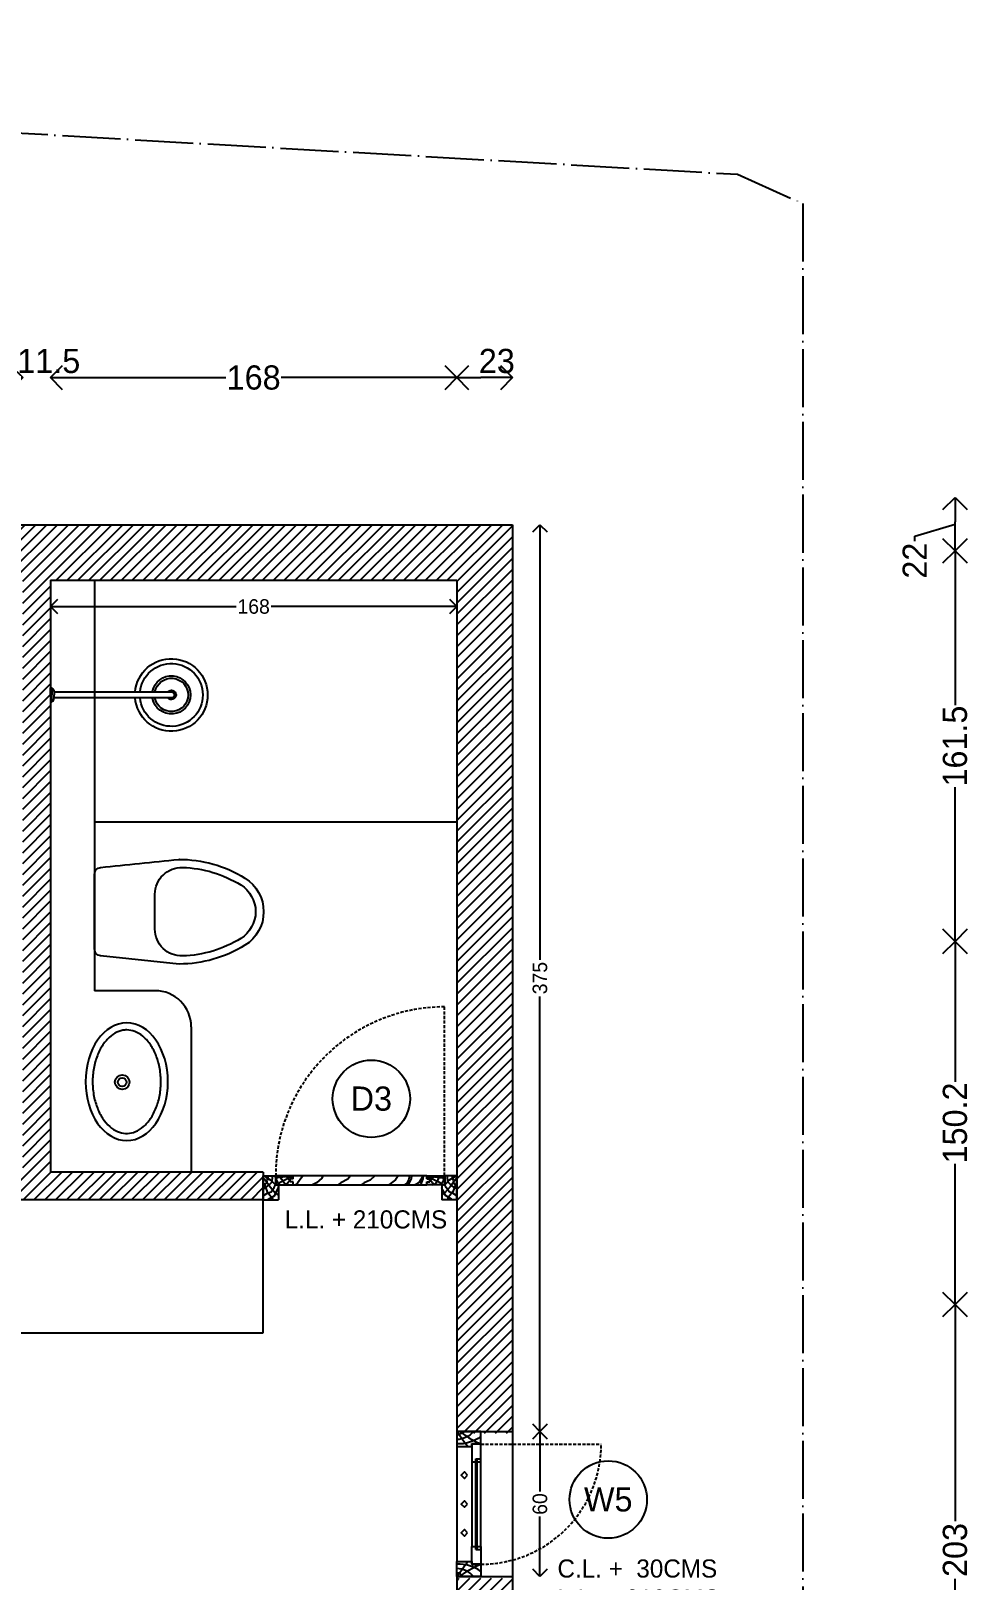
# Model space of a CAD drawing. Header units: metres. Extents: x -16 to 65907, y -5261 to 15511.
# Drawn here: x 20245 to 20635, y -2227 to -1586 of the extents above; entities that cross this region are included whole.
import ezdxf

# ---------------------------------------------------------------- set-up
doc = ezdxf.new("R2010")
doc.units = ezdxf.units.M
doc.header["$PDMODE"] = 67
doc.header["$PDSIZE"] = -5
doc.linetypes.add('ACAD_ISO04W100', pattern=[30, 24, -3, 0, -3])
doc.linetypes.add('DASHED', pattern=[19.05, 12.7, -6.35])
doc.layers.get('0').update_dxf_attribs({"color": 6})
for name, color, linetype in [('BC-BOUNDARY', 3, 'ACAD_ISO04W100'), ('BC-CILL', 23, 'Continuous'), ('BC-DIMENSION', 8, 'Continuous'), ('BC-FURNITURE', 5, 'Continuous'), ('BC-GREYCOLOR', 8, 'Continuous'), ('BC-HATCH', 8, 'Continuous'), ('BC-JOINERY', 93, 'Continuous'), ('BC-PLUMB-FIXTURE', 118, 'Continuous'), ('BC-TEXT', 7, 'Continuous'), ('BC-WALLS', 1, 'Continuous'), ('BC-WHITECOLOR', 7, 'Continuous')]:
    doc.layers.add(name, color=color, linetype=linetype)
doc.styles.add('BC-1IN10-3', font='FreeSans.ttf', dxfattribs={"height": 6})
doc.styles.add('BC-1IN50-1', font='FreeSans.ttf', dxfattribs={"height": 10})
doc.dimstyles.new('BC-1IN10-3', dxfattribs={"dimtxt": 6, "dimasz": 6, "dimexe": 0.18, "dimexo": 0.0625, "dimgap": 1, "dimtad": 0, "dimtoh": 1, "dimzin": 12, "dimdsep": 46, "dimtxsty": 'BC-1IN10-3', "dimblk": 'OPEN90', "dimcen": 0.09, "dimse1": 1, "dimse2": 1, "dimclrd": 256, "dimclre": 256, "dimclrt": 7, "dimadec": 0, "dimazin": 0, "dimtfac": 1, "dimtdec": 1, "dimtofl": 0, "dimtmove": 1, "dimatfit": 3, "dimldrblk": 'OPEN90', "dimfxl": 1, "dimtolj": 1, "dimtzin": 0, "dimlwd": -3, "dimarcsym": 0})
doc.dimstyles.new('BC-1IN50-1', dxfattribs={"dimtxt": 10, "dimasz": 10, "dimexe": 0.18, "dimexo": 0.0625, "dimgap": 1, "dimtad": 0, "dimdec": 1, "dimzin": 12, "dimdsep": 46, "dimtxsty": 'BC-1IN50-1', "dimblk": 'OPEN90', "dimcen": 0.09, "dimse1": 1, "dimse2": 1, "dimclrd": 8, "dimclre": 256, "dimclrt": 7, "dimadec": 0, "dimazin": 0, "dimtfac": 1, "dimtdec": 0, "dimtofl": 0, "dimtmove": 1, "dimatfit": 3, "dimfxl": 1, "dimtolj": 1, "dimtzin": 0, "dimlwd": -3, "dimarcsym": 0})

# ---------------------------------------------------------------- blocks, each defined once
blk = doc.blocks.new('BC-SHOWER')
for p in [(-12.3, -15.1), (12.3, -15.1)]:
    blk.add_line(p, (0, -15.1))
for points in [[(0, 0), (-29.6, 0)], [(0, 0), (29.6, 0)], [(-29.6, -4.1), (0, -4.1)], [(-28.3, -5.1), (0, -5.1)], [(29.6, -4.1), (0, -4.1)], [(28.3, -5.1), (0, -5.1)]]:
    blk.add_lwpolyline(points)
for points in [[(-29.6, 0), (-29.6, -4.1, 0.347987), (-28.6, -5.1), (-28.3, -5.1, 0.2725), (-12.3, -15.1, 6.671192)], [(29.6, 0), (29.6, -4.1, -0.347987), (28.6, -5.1), (28.3, -5.1, -0.2725), (12.3, -15.1, -6.671192)], [(-12.3, -15.1), (-12.3, -500, 1), (12.3, -500), (12.3, -15.1)]]:
    blk.add_lwpolyline(points, format="xyb")
for centre, radius, start, end in [((0, -499.7), 150, 94.70296, 85.29704), ((0, -499.7), 130, 95.42894, 84.57108), ((0, -500), 79.1, 100.18967, 79.8103), ((0, -500), 69.1, 100.18967, 79.8103), ((0, -500), 19.1, 130.08702, 49.91283)]:
    blk.add_arc(centre, radius, start, end)
blk = doc.blocks.new('BC-WC')
at = {"linetype": 'ByBlock'}
for points in [[(193.3, 400), (461.7, 520.1, -0.384412), (493.6, 509.8), (633.6, 267.3, -0.383904), (626.6, 234.6, -0.001434), (389.3, 62.9, -0.140641), (141, 0, -0.259738), (18, 73.6, -0.259738), (15.8, 216.9, -0.139471)], [(336.3, 332.2), (401.2, 219.9, -0.422961), (362, 81.9, -0.13189), (141.9, 30, -0.259738), (44, 88.6, -0.259738), (42.2, 202.7, -0.13189), (197.1, 367.3, -0.422961)]]:
    blk.add_lwpolyline(points, format="xyb", close=True, dxfattribs=at)
blk.add_arc((374.7, 83.2), 25, 299.83999, 305.7189, dxfattribs=at)
blk = doc.blocks.new('BC-WASH-COUNTER')
for radius in [2.5, 1.47]:
    blk.add_circle((20.09, 15.74), radius)
at = {"extrusion": (0, 0, -1)}
blk.add_ellipse((20.23, 14.18), major_axis=(-20.28, 0), ratio=0.7, start_param=3.141593, end_param=9.424778, dxfattribs=at)
blk.add_open_spline([(38.07, 14.18), (38.07, 13.26), (37.9, 12.33), (37.2, 10.48), (36.67, 9.56), (35.23, 7.8), (34.32, 6.96), (32.19, 5.44), (30.95, 4.77), (28.25, 3.65), (26.77, 3.21), (23.7, 2.6), (22.09, 2.44), (18.88, 2.41), (17.27, 2.54), (14.17, 3.08), (12.68, 3.5), (9.92, 4.56), (8.66, 5.22), (6.45, 6.7), (5.5, 7.53), (3.99, 9.27), (3.41, 10.18), (2.64, 12.03), (2.43, 12.95), (2.35, 14.81), (2.49, 15.74), (3.11, 17.58), (3.6, 18.51), (4.95, 20.28), (5.82, 21.14), (7.89, 22.69), (9.09, 23.39), (11.74, 24.56), (13.19, 25.03), (16.24, 25.69), (17.83, 25.88), (21.04, 25.98), (22.66, 25.88), (25.78, 25.4), (27.29, 25.01), (30.1, 24), (31.39, 23.37), (33.67, 21.93), (34.65, 21.12), (36.25, 19.39), (36.86, 18.48), (37.72, 16.65), (37.97, 15.72), (38.06, 14.59), (38.07, 14.39), (38.07, 14.18)], degree=3, knots=[0, 0, 0, 0, 0.25944, 0.25944, 0.518879, 0.518879, 0.778319, 0.778319, 1.037759, 1.037759, 1.297198, 1.297198, 1.556638, 1.556638, 1.816078, 1.816078, 2.075517, 2.075517, 2.334957, 2.334957, 2.594397, 2.594397, 2.853836, 2.853836, 3.113276, 3.113276, 3.372716, 3.372716, 3.632155, 3.632155, 3.891595, 3.891595, 4.151035, 4.151035, 4.410474, 4.410474, 4.669914, 4.669914, 4.929354, 4.929354, 5.188793, 5.188793, 5.448233, 5.448233, 5.707673, 5.707673, 5.967112, 5.967112, 6.226552, 6.226552, 6.283185, 6.283185, 6.283185, 6.283185])
blk = doc.blocks.new('BC-JN-FRAME-SIDE')
at = {"layer": 'BC-HATCH'}
for points in [[(0, -3.87), (-1.06, -2.29), (-2.66, -0.06), (-4.24, 2.97), (-5, 4.54)], [(-0.01, -5), (-1.62, -3.74), (-4.39, -1.84), (-5.78, -0.75), (-6.25, -0.66)]]:
    blk.add_lwpolyline(points, dxfattribs=at)
for centre, radius, start, end in [((10.75, -4.4), 15.93, 143.84471, 182.16368), ((5.98, -5.2), 9.31, 129.91119, 178.74686), ((2.65, -5.73), 4.3, 128.02701, 170.18517)]:
    blk.add_arc(centre, radius, start, end, dxfattribs=at)
at = {"layer": 'BC-JOINERY'}
for p, q in [((-6.25, -5), (-6.25, 1.25)), ((-6.25, 1.25), (-5, 1.25)), ((-5, 1.25), (-5, 5)), ((-5, 5), (0, 5)), ((0, 5), (0, -5)), ((0, -5), (-6.25, -5))]:
    blk.add_line(p, q, dxfattribs=at)
blk = doc.blocks.new('_OPEN90')
at = {"color": 0, "linetype": 'ByBlock'}
for p, q in [((0, 0), (-1, 0)), ((-0.5, 0.5), (0, 0)), ((0, 0), (-0.5, -0.5))]:
    blk.add_line(p, q, dxfattribs=at)
blk = doc.blocks.new('*D1284')
at = {"layer": 'BC-DIMENSION', "color": 8, "linetype": 'Continuous', "lineweight": -3}
for p, q in [((20627.4, -2122.73), (20627.4, -2202.36)), ((20627.4, -2305.73), (20627.4, -2226.09))]:
    blk.add_line(p, q, dxfattribs=at)
at = {"layer": 'Defpoints', "color": 0}
for p in [(20627.4, -2112.73), (20634.82, -2112.73), (20634.82, -2315.73)]:
    blk.add_point(p, dxfattribs=at)
at = {"layer": 'BC-DIMENSION', "color": 8, "lineweight": -3, "xscale": 10, "yscale": 10, "zscale": 10}
for p, rotation in [((20627.4, -2112.73), 90), ((20627.4, -2315.73), 270)]:
    blk.add_blockref('_OPEN90', p, dxfattribs=dict(at, rotation=rotation))
at = {"layer": 'BC-DIMENSION', "color": 7, "insert": (20627.4, -2214.23), "char_height": 10, "attachment_point": 5, "rotation": 90, "style": 'BC-1IN50-1'}
blk.add_mtext('\\A1;203', dxfattribs=at)
blk = doc.blocks.new('*D1285')
at = {"layer": 'BC-DIMENSION', "color": 8, "linetype": 'Continuous', "lineweight": -3}
for p, q in [((20627.4, -1972.53), (20627.4, -2020.67)), ((20627.4, -2102.73), (20627.4, -2054.59))]:
    blk.add_line(p, q, dxfattribs=at)
at = {"layer": 'Defpoints', "color": 0}
for p in [(20627.4, -1962.53), (20634.82, -1962.53), (20634.82, -2112.73)]:
    blk.add_point(p, dxfattribs=at)
at = {"layer": 'BC-DIMENSION', "color": 8, "lineweight": -3, "xscale": 10, "yscale": 10, "zscale": 10}
for p, rotation in [((20627.4, -1962.53), 90), ((20627.4, -2112.73), 270)]:
    blk.add_blockref('_OPEN90', p, dxfattribs=dict(at, rotation=rotation))
at = {"layer": 'BC-DIMENSION', "color": 7, "insert": (20627.4, -2037.63), "char_height": 10, "attachment_point": 5, "rotation": 90, "style": 'BC-1IN50-1'}
blk.add_mtext('\\A1;150.2', dxfattribs=at)
blk = doc.blocks.new('*D1286')
at = {"layer": 'BC-DIMENSION', "color": 8, "linetype": 'Continuous', "lineweight": -3}
for p, q in [((20627.4, -1811.02), (20627.4, -1864.8)), ((20627.4, -1952.53), (20627.4, -1898.75))]:
    blk.add_line(p, q, dxfattribs=at)
at = {"layer": 'Defpoints', "color": 0}
for p in [(20627.4, -1801.02), (20634.82, -1801.02), (20634.82, -1962.53)]:
    blk.add_point(p, dxfattribs=at)
at = {"layer": 'BC-DIMENSION', "color": 8, "lineweight": -3, "xscale": 10, "yscale": 10, "zscale": 10}
for p, rotation in [((20627.4, -1801.02), 90), ((20627.4, -1962.53), 270)]:
    blk.add_blockref('_OPEN90', p, dxfattribs=dict(at, rotation=rotation))
at = {"layer": 'BC-DIMENSION', "color": 7, "insert": (20627.4, -1881.77), "char_height": 10, "attachment_point": 5, "rotation": 90, "style": 'BC-1IN50-1'}
blk.add_mtext('\\A1;161.5', dxfattribs=at)
blk = doc.blocks.new('*D1287')
at = {"layer": 'BC-DIMENSION', "color": 8, "linetype": 'Continuous', "lineweight": -3}
for p, q in [((20610.72, -1795.01), (20627.4, -1790.01)), ((20627.4, -1791.02), (20627.4, -1789)), ((20610.72, -1797.01), (20610.72, -1795.01))]:
    blk.add_line(p, q, dxfattribs=at)
at = {"layer": 'Defpoints', "color": 0}
for p in [(20627.4, -1779), (20634.82, -1779), (20634.82, -1801.02)]:
    blk.add_point(p, dxfattribs=at)
at = {"layer": 'BC-DIMENSION', "color": 8, "lineweight": -3, "xscale": 10, "yscale": 10, "zscale": 10}
for p, rotation in [((20627.4, -1779), 90), ((20627.4, -1801.02), 270)]:
    blk.add_blockref('_OPEN90', p, dxfattribs=dict(at, rotation=rotation))
at = {"layer": 'BC-DIMENSION', "color": 7, "insert": (20610.72, -1805.1), "char_height": 10, "attachment_point": 5, "rotation": 90, "style": 'BC-1IN50-1'}
blk.add_mtext('\\A1;22', dxfattribs=at)
blk = doc.blocks.new('*D1288')
at = {"layer": 'BC-TEXT', "color": 8, "linetype": 'Continuous', "lineweight": -3}
blk.add_line((20434.38, -1729.41), (20431.38, -1729.41), dxfattribs=at)
at = {"layer": 'Defpoints', "color": 0}
for p in [(20421.38, -1729.41), (20444.38, -1789.52), (20421.38, -1812.52)]:
    blk.add_point(p, dxfattribs=at)
at = {"layer": 'BC-TEXT', "color": 8, "lineweight": -3, "xscale": 10, "yscale": 10, "zscale": 10, "rotation": 180}
blk.add_blockref('_OPEN90', (20421.38, -1729.41), dxfattribs=at)
at = {"layer": 'BC-TEXT', "color": 8, "lineweight": -3, "xscale": 10, "yscale": 10, "zscale": 10}
blk.add_blockref('_OPEN90', (20444.38, -1729.41), dxfattribs=at)
at = {"layer": 'BC-TEXT', "color": 7, "insert": (20437.93, -1722.57), "char_height": 10, "attachment_point": 5, "style": 'BC-1IN50-1'}
blk.add_mtext('\\A1;23', dxfattribs=at)
blk = doc.blocks.new('*D1291')
at = {"layer": 'BC-TEXT', "color": 8, "linetype": 'Continuous', "lineweight": -3}
for p, q in [((20263.38, -1729.41), (20325.93, -1729.41)), ((20411.38, -1729.41), (20348.82, -1729.41))]:
    blk.add_line(p, q, dxfattribs=at)
at = {"layer": 'Defpoints', "color": 0}
for p in [(20253.38, -1729.41), (20253.38, -1813.22), (20421.38, -1813.22)]:
    blk.add_point(p, dxfattribs=at)
at = {"layer": 'BC-TEXT', "color": 8, "lineweight": -3, "xscale": 10, "yscale": 10, "zscale": 10, "rotation": 180}
blk.add_blockref('_OPEN90', (20253.38, -1729.41), dxfattribs=at)
at = {"layer": 'BC-TEXT', "color": 8, "lineweight": -3, "xscale": 10, "yscale": 10, "zscale": 10}
blk.add_blockref('_OPEN90', (20421.38, -1729.41), dxfattribs=at)
at = {"layer": 'BC-TEXT', "color": 7, "insert": (20337.38, -1729.41), "char_height": 10, "attachment_point": 5, "style": 'BC-1IN50-1'}
blk.add_mtext('\\A1;168', dxfattribs=at)
blk = doc.blocks.new('*D1292')
at = {"layer": 'BC-TEXT', "color": 8, "linetype": 'Continuous', "lineweight": -3}
for p, q in [((20231.88, -1729.41), (20221.88, -1729.41)), ((20263.38, -1729.41), (20273.38, -1729.41))]:
    blk.add_line(p, q, dxfattribs=at)
at = {"layer": 'Defpoints', "color": 0}
for p in [(20241.88, -1729.41), (20241.88, -1813.22), (20253.38, -1813.22)]:
    blk.add_point(p, dxfattribs=at)
at = {"layer": 'BC-TEXT', "color": 8, "lineweight": -3, "xscale": 10, "yscale": 10, "zscale": 10}
blk.add_blockref('_OPEN90', (20241.88, -1729.41), dxfattribs=at)
at = {"layer": 'BC-TEXT', "color": 8, "lineweight": -3, "xscale": 10, "yscale": 10, "zscale": 10, "rotation": 180}
blk.add_blockref('_OPEN90', (20253.38, -1729.41), dxfattribs=at)
at = {"layer": 'BC-TEXT', "color": 7, "insert": (20252.68, -1722.57), "char_height": 10, "attachment_point": 5, "style": 'BC-1IN50-1'}
blk.add_mtext('\\A1;11.5', dxfattribs=at)
blk = doc.blocks.new('*D1680')
at = {"layer": 'BC-DIMENSION', "linetype": 'Continuous', "lineweight": -3}
for p, q in [((20259.38, -1824.08), (20330.11, -1824.08)), ((20415.38, -1824.08), (20344.64, -1824.08))]:
    blk.add_line(p, q, dxfattribs=at)
at = {"layer": 'Defpoints', "color": 0}
for p in [(20253.38, -1813.22), (20421.38, -1813.22), (20421.38, -1824.08)]:
    blk.add_point(p, dxfattribs=at)
at = {"layer": 'BC-DIMENSION', "lineweight": -3, "xscale": 6, "yscale": 6, "zscale": 6, "rotation": 180}
blk.add_blockref('_OPEN90', (20253.38, -1824.08), dxfattribs=at)
at = {"layer": 'BC-DIMENSION', "lineweight": -3, "xscale": 6, "yscale": 6, "zscale": 6}
blk.add_blockref('_OPEN90', (20421.38, -1824.08), dxfattribs=at)
at = {"layer": 'BC-DIMENSION', "color": 7, "insert": (20337.38, -1824.08), "char_height": 6, "attachment_point": 5, "style": 'BC-1IN10-3'}
blk.add_mtext('\\A1;168', dxfattribs=at)
blk = doc.blocks.new('*D1688')
at = {"layer": 'BC-DIMENSION', "linetype": 'Continuous', "lineweight": -3}
for p, q in [((20455.77, -1796.22), (20455.77, -1970.16)), ((20455.77, -2159.22), (20455.77, -1985.27))]:
    blk.add_line(p, q, dxfattribs=at)
at = {"layer": 'Defpoints', "color": 0}
for p in [(20444.38, -1790.22), (20455.77, -1790.22), (20444.38, -2165.22)]:
    blk.add_point(p, dxfattribs=at)
at = {"layer": 'BC-DIMENSION', "lineweight": -3, "xscale": 6, "yscale": 6, "zscale": 6}
for p, rotation in [((20455.77, -1790.22), 90), ((20455.77, -2165.22), 270)]:
    blk.add_blockref('_OPEN90', p, dxfattribs=dict(at, rotation=rotation))
at = {"layer": 'BC-DIMENSION', "color": 7, "insert": (20455.77, -1977.72), "char_height": 6, "attachment_point": 5, "rotation": 90, "style": 'BC-1IN10-3'}
blk.add_mtext('\\A1;375', dxfattribs=at)
blk = doc.blocks.new('*D1689')
at = {"layer": 'BC-DIMENSION', "linetype": 'Continuous', "lineweight": -3}
for p, q in [((20455.77, -2171.22), (20455.77, -2190.02)), ((20455.77, -2219.22), (20455.77, -2200.42))]:
    blk.add_line(p, q, dxfattribs=at)
at = {"layer": 'Defpoints', "color": 0}
for p in [(20444.38, -2165.22), (20455.77, -2165.22), (20444.38, -2225.22)]:
    blk.add_point(p, dxfattribs=at)
at = {"layer": 'BC-DIMENSION', "lineweight": -3, "xscale": 6, "yscale": 6, "zscale": 6}
for p, rotation in [((20455.77, -2165.22), 90), ((20455.77, -2225.22), 270)]:
    blk.add_blockref('_OPEN90', p, dxfattribs=dict(at, rotation=rotation))
at = {"layer": 'BC-DIMENSION', "color": 7, "insert": (20455.77, -2195.22), "char_height": 6, "attachment_point": 5, "rotation": 90, "style": 'BC-1IN10-3'}
blk.add_mtext('\\A1;60', dxfattribs=at)

msp = doc.modelspace()

# ---------------------------------------------------------------- hatches: boundary and pattern name
at = {"layer": 'BC-DIMENSION', "linetype": 'Continuous'}
h = msp.add_hatch(dxfattribs=at)
h.set_pattern_fill('ANSI31', color=256, style=0)
h.paths.add_polyline_path([(20444.377, -2165.928), (20444.377, -1790.216), (20091.377, -1790.216), (20091.377, -1813.216), (20241.877, -1813.216), (20241.877, -2057.928), (20068.377, -2057.928), (20068.377, -2124.428), (20091.377, -2124.428), (20091.377, -2069.428), (20341.377, -2069.428), (20341.377, -2057.928), (20253.377, -2057.928), (20253.377, -1813.216), (20421.377, -1813.216), (20421.377, -2165.928)])
h.paths.add_polyline_path([(19936.377, -1832.265), (19936.377, -1767.501), (19913.377, -1767.501), (19913.377, -1832.265), (19914.508, -1832.265), (19916.03, -1832.265), (19920.317, -1832.265), (19923.377, -1832.265)])
h.paths.add_polyline_path([(19958.377, -1966.331), (19958.377, -1951.028), (19936.377, -1951.028), (19936.377, -1932.265), (19913.377, -1932.265), (19913.377, -1974.028), (19958.377, -1974.028), (19958.377, -1969.018), (19948.377, -1969.018), (19948.377, -1966.331)])
h.paths.add_polyline_path([(19936.377, -2124.428), (19936.377, -2057.928), (19913.377, -2057.928), (19913.377, -2124.428)])
h.paths.add_polyline_path([(19605.377, -2112.928), (19605.377, -2057.928), (19605.377, -1932.265), (19582.377, -1932.265), (19582.377, -2124.428), (19605.377, -2124.428), (19822.434, -2124.428), (19822.434, -2112.928)])
h.paths.add_polyline_path([(19605.377, -1832.265), (19605.377, -1767.501), (19582.377, -1767.501), (19582.377, -1832.265)])
h = msp.add_hatch(dxfattribs=at)
h.set_pattern_fill('ANSI31', color=256, style=0)
h.paths.add_polyline_path([(20444.377, -2541.047), (20444.377, -2225.928), (20431.377, -2225.928), (20428.317, -2225.928), (20424.03, -2225.928), (20422.508, -2225.928), (20421.377, -2225.928), (20421.377, -2541.047)])
h.paths.add_polyline_path([(20317.377, -2668.057), (20317.377, -2645.057), (20091.377, -2645.057), (20091.377, -2214.428), (20068.377, -2214.428), (20068.377, -2478.628), (20068.377, -2645.057), (20058.377, -2645.057), (20058.377, -2655.057), (20068.377, -2655.057), (20068.377, -2668.057)])
h.paths.add_polyline_path([(19968.377, -2655.057), (19968.377, -2645.057), (19787.377, -2645.057), (19787.377, -2668.057), (19958.377, -2668.057), (19958.377, -2655.057)])
h.paths.add_polyline_path([(19936.377, -2501.628), (19936.377, -2478.628), (19794.476, -2478.628), (19794.49, -2501.628)])
h.paths.add_polyline_path([(19605.377, -2378.628), (19605.377, -2224.428), (19592.377, -2224.428), (19589.317, -2224.428), (19585.03, -2224.428), (19583.508, -2224.428), (19582.377, -2224.428), (19582.377, -2378.628), (19585.438, -2378.628), (19589.725, -2378.628), (19591.247, -2378.628), (19592.377, -2378.628)])
h.paths.add_polyline_path([(19605.377, -2513.057), (19605.377, -2478.628), (19582.377, -2478.628), (19582.377, -2513.057)])

# ---------------------------------------------------------------- linework, layer by layer
for p, q in [((20271.594, -1813.216), (20271.594, -1982.928)), ((20421.377, -1913.216), (20271.594, -1913.216)), ((20296.594, -1982.928), (20271.594, -1982.928)), ((20311.594, -1997.928), (20311.594, -2057.928))]:
    msp.add_line(p, q)
msp.add_arc((20296.594, -1997.928), 15, 0, 90)
at = {"layer": 'BC-BOUNDARY'}
for p, q in [((19507.064, -1586.045), (20537.435, -1645.322)), ((20537.435, -1645.322), (20564.419, -1657.393)), ((20564.419, -1657.393), (20564.419, -2959.617))]:
    msp.add_line(p, q, dxfattribs=at)
at = {"layer": 'BC-CILL', "linetype": 'Continuous'}
msp.add_line((20444.377, -2165.218), (20444.377, -2225.218), dxfattribs=at)
at = {"layer": 'BC-FURNITURE'}
for p, q in [((20341.377, -2124.428), (20341.377, -2069.428)), ((20091.377, -2124.428), (20341.377, -2124.428))]:
    msp.add_line(p, q, dxfattribs=at)
at = {"layer": 'BC-GREYCOLOR', "linetype": 'DASHED', "ltscale": 0.1}
for p, q in [((20416.277, -2059.428), (20416.277, -1989.628)), ((20431.377, -2170.418), (20481.087, -2170.418))]:
    msp.add_line(p, q, dxfattribs=at)
for centre, radius, start, end in [((20416.277, -2059.428), 69.8, 90, 183.079694), ((20431.392, -2170.425), 49.695, 265.654743, 0.007638)]:
    msp.add_arc(centre, radius, start, end, dxfattribs=at)
at = {"layer": 'BC-HATCH'}
for points in [[(20343.216, -2059.428), (20343.291, -2060.031), (20342.932, -2061.357), (20342.545, -2062.6), (20341.377, -2063.178)], [(20341.377, -2064.745), (20341.993, -2064.562), (20343.695, -2063.323), (20345.064, -2061.934), (20345.225, -2059.948), (20345.377, -2059.428)], [(20341.377, -2060.356), (20342.103, -2061.136), (20344.175, -2063.982), (20346.469, -2066.634), (20347.627, -2067.359)], [(20341.377, -2062.359), (20341.855, -2063.015), (20342.96, -2066.082), (20344.258, -2067.602), (20345.032, -2068.762), (20345.277, -2069.428)], [(20341.661, -2059.428), (20342.407, -2060.003), (20344.479, -2061.357), (20346.377, -2063.228), (20347.627, -2063.481)], [(20352.468, -2059.428), (20351.816, -2059.705), (20349.44, -2060.101), (20347.162, -2060.356), (20346.477, -2060.677)], [(20348.187, -2063.178), (20347.7, -2062.676), (20346.936, -2061.36), (20346.477, -2059.946)], [(20353.579, -2059.428), (20352.594, -2060.045), (20350.614, -2061.191), (20348.322, -2062.266), (20347.482, -2063.178)], [(20351.361, -2063.178), (20350.133, -2062.648), (20349.015, -2061.035), (20348.464, -2060.115), (20348.279, -2059.428)], [(20352.527, -2061.557), (20352.227, -2061.403), (20351.024, -2059.903), (20350.859, -2059.428)], [(20352.527, -2061.369), (20351.562, -2062.223), (20350.959, -2063.178)], [(20352.764, -2059.428), (20353.118, -2060.186), (20353.742, -2060.678)], [(20353.777, -2062.2), (20353.249, -2061.928)], [(20353.777, -2060.221), (20353.291, -2060.678)], [(20357.604, -2059.428), (20357.349, -2060.092), (20355.579, -2062.467), (20354.622, -2063.178)], [(20366.054, -2059.428), (20365.595, -2060.524), (20363.393, -2062.337), (20361.71, -2063.178)], [(20377.445, -2059.428), (20376.387, -2060.912), (20373.365, -2062.423), (20372.17, -2063.178)], [(20387.491, -2059.428), (20385.583, -2061.258), (20383.122, -2062.38), (20381.786, -2063.178)], [(20397.158, -2059.428), (20395.987, -2061.215), (20393.872, -2062.855), (20393.26, -2063.178)], [(20401.826, -2059.428), (20401.568, -2060.874), (20400.684, -2062.505), (20399.714, -2063.178)], [(20402.61, -2059.428), (20402.491, -2060.736), (20401.524, -2062.67), (20401.105, -2063.178)], [(20407.239, -2059.428), (20406.996, -2060.179), (20405.658, -2062.423), (20404.226, -2063.178)], [(20407.472, -2059.428), (20407.32, -2060.778), (20406.307, -2063.178)], [(20408.977, -2060.221), (20409.463, -2060.678)], [(20408.977, -2062.2), (20409.505, -2061.928)], [(20409.991, -2059.428), (20409.637, -2060.186), (20409.013, -2060.678)], [(20409.176, -2059.428), (20410.16, -2060.045), (20412.141, -2061.191), (20414.433, -2062.266), (20415.272, -2063.178)], [(20410.227, -2061.557), (20410.528, -2061.403), (20411.731, -2059.903), (20411.896, -2059.428)], [(20410.227, -2061.369), (20411.193, -2062.223), (20411.795, -2063.178)], [(20410.287, -2059.428), (20410.938, -2059.705), (20413.315, -2060.101), (20415.593, -2060.356), (20416.277, -2060.677)], [(20411.393, -2063.178), (20412.622, -2062.648), (20413.739, -2061.035), (20414.291, -2060.115), (20414.476, -2059.428)], [(20414.567, -2063.178), (20415.055, -2062.676), (20415.819, -2061.36), (20416.277, -2059.946)], [(20421.094, -2059.428), (20420.347, -2060.003), (20418.275, -2061.357), (20416.377, -2063.228), (20415.127, -2063.481)], [(20421.377, -2060.356), (20420.651, -2061.136), (20418.579, -2063.982), (20416.286, -2066.634), (20415.127, -2067.359)], [(20421.377, -2064.745), (20420.762, -2064.562), (20419.059, -2063.323), (20417.69, -2061.934), (20417.529, -2059.948), (20417.378, -2059.428)], [(20421.377, -2062.359), (20420.9, -2063.015), (20419.795, -2066.082), (20418.496, -2067.602), (20417.723, -2068.762), (20417.477, -2069.428)], [(20419.539, -2059.428), (20419.463, -2060.031), (20419.822, -2061.357), (20420.209, -2062.6), (20421.377, -2063.178)], [(20341.377, -2067.706), (20342.877, -2066.828), (20344.59, -2066.082), (20345.806, -2064.369), (20346.377, -2063.228)], [(20343.168, -2069.428), (20343.568, -2069.176), (20346.11, -2067.684), (20346.579, -2066.331), (20347.298, -2065.229), (20347.627, -2064.376)], [(20419.587, -2069.428), (20419.187, -2069.176), (20416.645, -2067.684), (20416.175, -2066.331), (20415.456, -2065.229), (20415.127, -2064.376)], [(20421.377, -2067.706), (20419.878, -2066.828), (20418.165, -2066.082), (20416.949, -2064.369), (20416.377, -2063.228)]]:
    msp.add_lwpolyline(points, dxfattribs=at)
at = {"layer": 'BC-JOINERY'}
for p, q in [((20341.377, -2069.428), (20341.377, -2059.428)), ((20341.377, -2059.428), (20346.377, -2059.428)), ((20346.377, -2059.428), (20346.377, -2063.228)), ((20353.777, -2060.678), (20352.527, -2060.678)), ((20352.527, -2061.928), (20352.527, -2060.678)), ((20353.777, -2061.928), (20352.527, -2061.928)), ((20408.977, -2059.428), (20353.777, -2059.428)), ((20408.977, -2060.678), (20410.227, -2060.678)), ((20408.977, -2061.928), (20410.227, -2061.928)), ((20410.227, -2061.928), (20410.227, -2060.678)), ((20421.377, -2059.428), (20416.377, -2059.428)), ((20416.377, -2059.428), (20416.377, -2063.228)), ((20421.377, -2069.428), (20421.377, -2059.428)), ((20346.377, -2063.228), (20347.627, -2063.228)), ((20347.627, -2063.228), (20347.627, -2069.428)), ((20353.777, -2063.178), (20408.977, -2063.178)), ((20415.127, -2063.228), (20415.127, -2069.428)), ((20416.377, -2063.228), (20415.127, -2063.228)), ((20341.377, -2069.428), (20347.627, -2069.428)), ((20421.377, -2069.428), (20415.127, -2069.428)), ((20429.202, -2176.468), (20429.802, -2176.468)), ((20429.802, -2176.718), (20429.202, -2176.718)), ((20429.802, -2176.468), (20431.377, -2176.468)), ((20429.802, -2213.818), (20429.202, -2213.818)), ((20429.202, -2214.068), (20429.802, -2214.068)), ((20429.802, -2214.068), (20431.377, -2214.068))]:
    msp.add_line(p, q, dxfattribs=at)
for points in [[(20353.777, -2060.678), (20353.777, -2059.428), (20346.477, -2059.428), (20346.477, -2063.178), (20353.777, -2063.178), (20353.777, -2061.928)], [(20408.977, -2060.678), (20408.977, -2059.428), (20416.277, -2059.428), (20416.277, -2063.178), (20408.977, -2063.178), (20408.977, -2061.928)], [(20429.802, -2177.718), (20431.377, -2177.718), (20431.377, -2170.418), (20427.627, -2170.418), (20427.627, -2177.718), (20429.202, -2177.718)], [(20429.802, -2212.818), (20431.377, -2212.818), (20431.377, -2220.118), (20427.627, -2220.118), (20427.627, -2212.818), (20429.202, -2212.818)]]:
    msp.add_lwpolyline(points, dxfattribs=at)
at = {"layer": 'BC-TEXT', "linetype": 'Continuous'}
for centre in [(20386.037, -2027.624), (20484.002, -2193.373)]:
    msp.add_circle(centre, 16, dxfattribs=at)
at = {"layer": 'BC-WALLS'}
for p, q in [((20091.377, -1790.216), (20444.377, -1790.216)), ((20444.377, -1790.216), (20444.377, -2165.218)), ((20253.377, -1813.216), (20253.377, -2057.928)), ((20253.377, -1813.216), (20421.377, -1813.216)), ((20421.377, -1813.216), (20421.377, -2165.218)), ((20341.377, -2057.928), (20253.377, -2057.928)), ((20341.377, -2057.928), (20341.377, -2069.428)), ((20341.377, -2069.428), (20091.377, -2069.428)), ((20421.377, -2165.218), (20444.377, -2165.218)), ((20421.377, -2225.218), (20444.377, -2225.218)), ((20421.377, -2225.218), (20421.377, -2541.047)), ((20444.377, -2225.218), (20444.377, -2541.047))]:
    msp.add_line(p, q, dxfattribs=at)
at = {"layer": 'BC-WHITECOLOR'}
for p, q in [((20421.377, -2171.568), (20421.377, -2218.968)), ((20427.627, -2177.718), (20427.627, -2212.818)), ((20429.202, -2214.068), (20429.202, -2176.468)), ((20429.802, -2214.068), (20429.802, -2176.468)), ((20431.377, -2212.818), (20431.377, -2177.718))]:
    msp.add_line(p, q, dxfattribs=at)
for points in [[(20425.846, -2183.306), (20424.502, -2181.963), (20423.159, -2183.306), (20424.502, -2184.65)], [(20425.846, -2195.228), (20424.502, -2193.885), (20423.159, -2195.228), (20424.502, -2196.572)], [(20425.846, -2207.15), (20424.502, -2205.806), (20423.159, -2207.15), (20424.502, -2208.493)]]:
    msp.add_lwpolyline(points, close=True, dxfattribs=at)

# ---------------------------------------------------------------- block references
at = {"layer": 'BC-JOINERY', "xscale": -1, "rotation": 270.0000000000178}
msp.add_blockref('BC-JN-FRAME-SIDE', (20426.377, -2165.218), dxfattribs=at)
at = {"layer": 'BC-JOINERY', "rotation": 270.0000000000178}
msp.add_blockref('BC-JN-FRAME-SIDE', (20426.377, -2225.218), dxfattribs=at)
at = {"layer": 'BC-PLUMB-FIXTURE'}
for name, p, xscale, yscale, zscale, rotation in [('BC-SHOWER', (20253.377, -1860.623), -0.1000000000003638, 0.1000000000003638, 0.1, 90.00000000000092), ('BC-WC', (20347.333, -1944.183), 0.1109936575052854, 0.1109936575052854, 0.1109936575052854, 149.9999975255904), ('BC-WASH-COUNTER', (20301.921, -2044.858), 1.2, 1.2, 1.2, 89.99999999999999)]:
    msp.add_blockref(name, p, dxfattribs=dict(at, xscale=xscale, yscale=yscale, zscale=zscale, rotation=rotation))

# ---------------------------------------------------------------- texts
at = {"layer": 'BC-TEXT', "style": 'BC-1IN50-1'}
for s, insert, char_height, width, attachment_point in [('{\\pxqc;{\\C7;D3}}', (20386.037, -2027.624), 10, 33.3881, 5), ('{\\pxql;\\fUbuntu|b0|i0|c0|p34;{\\C7;L.L. + 210CMS}}', (20350.23, -2077.571), 7.5, 105.17023, 4), ('{\\pxqc;{\\C7;W5}}', (20484.002, -2193.373), 10, 33.3881, 5), ('{\\pxql;\\fUbuntu|b0|i0|c0|p34;{\\C7;C.L. +  30CMS\\PL.L. + 210CMS}}', (20462.999, -2228.19), 7.5, 105.17023, 4)]:
    msp.add_mtext(s, dxfattribs=dict(at, insert=insert, char_height=char_height, width=width, attachment_point=attachment_point))

# ---------------------------------------------------------------- dimensions: what is measured, and where the dimension line sits
at = {"layer": 'BC-DIMENSION', "linetype": 'Continuous'}
for base, p1, p2, picture, middle in [((20627.397, -1779.001), (20634.82, -1801.016), (20634.82, -1779.001), '*D1287', (20610.717, -1798.013)), ((20627.397, -1801.016), (20634.82, -1962.528), (20634.82, -1801.016), '*D1286', (20627.397, -1881.772)), ((20627.397, -1962.528), (20634.82, -2112.728), (20634.82, -1962.528), '*D1285', (20627.397, -2037.628)), ((20627.397, -2112.728), (20634.82, -2315.728), (20634.82, -2112.728), '*D1284', (20627.397, -2214.228))]:
    dim = msp.add_linear_dim(base=base, p1=p1, p2=p2, angle=90, dimstyle='BC-1IN50-1', dxfattribs=at)
    dim.commit()
    dim.dimension.update_dxf_attribs({"geometry": picture, "text_midpoint": middle})
for base, p1, p2, picture, middle in [((20455.773, -1790.216), (20444.377, -2165.218), (20444.377, -1790.216), '*D1688', (20455.773, -1977.717)), ((20455.773, -2165.218), (20444.377, -2225.218), (20444.377, -2165.218), '*D1689', (20455.773, -2195.218))]:
    dim = msp.add_linear_dim(base=base, p1=p1, p2=p2, angle=90, dimstyle='BC-1IN10-3', override={"dimlfac": 1}, dxfattribs=at)
    dim.commit()
    dim.dimension.update_dxf_attribs({"geometry": picture, "text_midpoint": middle})
dim = msp.add_linear_dim(base=(20421.377, -1824.079), p1=(20253.377, -1813.216), p2=(20421.377, -1813.216), dimstyle='BC-1IN10-3', override={"dimlfac": 1}, dxfattribs=at)
dim.commit()
dim.dimension.update_dxf_attribs({"geometry": '*D1680', "text_midpoint": (20337.377, -1824.079)})
at = {"layer": 'BC-TEXT', "linetype": 'Continuous'}
for base, p1, p2, picture, middle in [((20241.877, -1729.408), (20253.377, -1813.216), (20241.877, -1813.216), '*D1292', (20252.679, -1722.57)), ((20253.377, -1729.408), (20421.377, -1813.216), (20253.377, -1813.216), '*D1291', (20337.377, -1729.408))]:
    dim = msp.add_linear_dim(base=base, p1=p1, p2=p2, dimstyle='BC-1IN50-1', dxfattribs=at)
    dim.commit()
    dim.dimension.update_dxf_attribs({"geometry": picture, "text_midpoint": middle})
dim = msp.add_linear_dim(base=(20421.377, -1729.408), p1=(20444.377, -1789.516), p2=(20421.377, -1812.516), dimstyle='BC-1IN50-1', override={"dimlfac": 1}, dxfattribs=at)
dim.commit()
dim.dimension.update_dxf_attribs({"geometry": '*D1288', "text_midpoint": (20437.929, -1722.57)})

doc.saveas('drawing.dxf')
